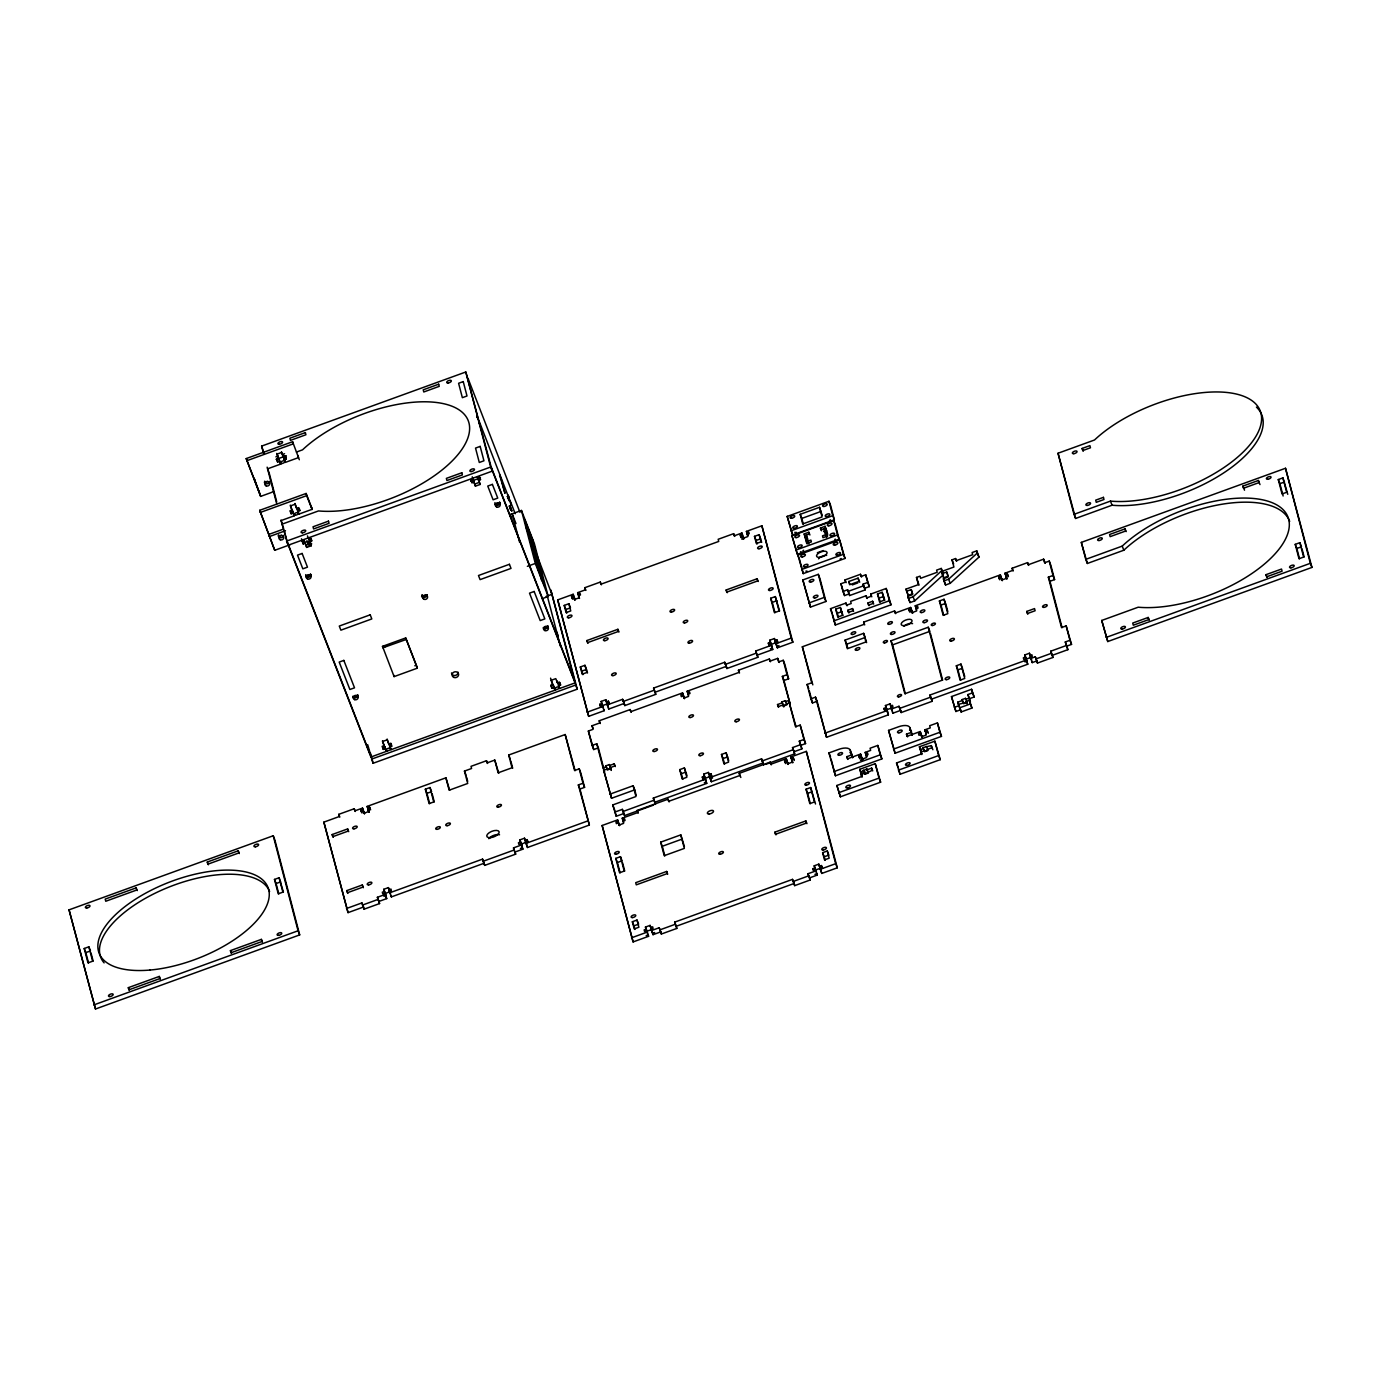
<?xml version="1.0" encoding="UTF-8"?>
<svg xmlns="http://www.w3.org/2000/svg" width="1381" height="1381" viewBox="0 0 1381 1381"><rect width="100%" height="100%" fill="white"/><g stroke="black" fill="none" stroke-linecap="round" stroke-linejoin="round"><path stroke-width="1.5" d="M941.807 570.595L943.413 574.72L914.688 600.908L910.062 602.582L908.456 598.474L913.1 596.799L941.807 570.595L941.255 568.437L936.611 570.129L937.164 572.286L920.626 578.294L920.057 576.136L916.501 577.431L918.382 584.629L906.005 589.117L908.18 595.384L912.806 593.709M976.764 550.846L978.939 557.13L950.214 583.317L945.571 584.992L943.965 580.883L948.609 579.209L977.334 553.004L976.764 550.846L972.12 552.538L972.69 554.696L956.135 560.703L955.583 558.545L952.027 559.84L953.908 567.039L941.531 571.527L943.689 577.793L948.333 576.119M263.598 453.641L261.63 446.098L465.811 371.99L492.257 471.145L288.077 545.253L280.964 520.102M273.196 491.498A10.703 9.546 -14.6 0 1 270.711 492.741L260.646 496.4L246.198 458.578L292.599 441.73L299.332 459.735M246.75 460.736L293.152 443.905L292.599 441.73M275.889 456.869L277.909 456.144L276.839 453.4M297.933 455.454L298.503 457.612L285.366 462.376L284.296 459.631L286.299 458.906L285.125 455.885L283.105 456.628L282.553 454.47L284.555 453.728M277.909 456.144L278.479 458.302L276.459 459.044L277.633 462.048L279.653 461.323L279.083 459.165L277.08 459.89L277.633 462.048M276.2 459.407L286.316 455.73M296.449 452.053L302.525 449.843A98.845 44.416 -21.3 0 1 433.789 402.199A98.845 44.416 -21.3 0 1 449.757 463.291A98.845 44.416 -21.3 0 1 318.493 510.935L282.035 524.176L283.64 528.284M284.296 459.631L283.726 457.474L285.729 456.748L286.299 458.906M279.083 459.165L280.723 464.068L267.569 468.832L269.174 472.958M289.975 544.753L274.733 550.294L259.714 510.314L306.116 493.466L312.296 509.313M260.284 512.472L306.686 495.641L306.116 493.466M290.355 505.135L291.995 510.038L289.975 510.78L291.167 513.784L293.169 513.059L292.599 510.901L290.597 511.626L291.167 513.784M291.995 510.038L290.39 505.929L295.033 504.238L296.639 508.363L298.641 507.621L299.815 510.642L297.813 511.367L298.883 514.112L312.02 509.347L311.467 507.19M297.813 511.367L297.243 509.209L299.263 508.484L299.815 510.642M292.599 510.901L294.239 515.803L281.085 520.568L282.156 523.313M282.915 529.303L268.829 534.412L269.399 536.57L285.487 530.736M286.471 541.145L490.652 467.037L465.811 371.99M304.044 540.23L302.042 540.955L303.216 543.976L305.063 543.303L304.493 541.145L302.646 541.818L303.216 543.976M477.291 477.343L479.293 476.618L480.484 479.621L478.465 480.364L477.895 478.206L479.915 477.463L480.484 479.621M309.707 541.611L309.137 539.453L311.157 538.728L311.726 540.886L309.707 541.611L311.312 545.737L306.668 547.411L304.493 541.145M473.269 479.88L471.404 480.553L471.974 482.711L473.821 482.038L473.269 479.88L475.427 486.164L480.07 484.472L479.5 482.314L474.857 483.989M470.8 481.348L480.467 477.826M306.893 541.283L307.583 543.061L310.69 541.939M309.137 539.453L310.742 543.579L306.099 545.253L306.668 547.411M308.636 545.012L311.726 543.89M309.551 575.29L306.461 576.412L305.753 574.634M511.522 514.06L521.466 510.452L534.343 543.51L548.205 596.506L542.232 598.663M541.697 580.641L531.167 540.351L532.565 539.85L524.728 519.774L536.846 566.106L544.666 586.183L532.565 539.85M421.602 596.851L427.23 594.814M527.369 566.331L535.31 563.448L521.466 510.452M382.502 646.36L405.703 637.936L416.941 666.73L417.304 668.18L394.103 676.604L382.502 646.36L382.882 647.793L406.29 639.438M546.134 596.437L551.934 594.331L533.446 546.185M579.519 598.422L577.655 592.656L585.389 589.842L584.836 587.685L600.303 582.074L601.374 584.819M734.709 536.415L733.639 533.67L718.172 539.28L718.724 541.438L600.856 584.232L600.303 582.074M787.205 516.425L828.98 501.268L830.585 505.377L834.348 519.774L792.573 534.948L787.205 516.425L792.573 534.948M603.756 709.282L604.136 710.714L588.669 716.342L557.7 599.889L573.167 594.279L575.152 599.837L574.772 598.405M741.908 539.298L743.91 538.573L741.925 533.014L734.191 535.828L733.639 533.67M747.863 535.569L746.413 531.392L761.88 525.781L792.849 642.217L777.382 647.827L775.397 642.269L777.417 641.544L777.002 639.955L774.983 640.698L777.382 647.827M574.876 600.114L573.805 597.369L571.958 598.042L571.544 596.454L573.547 595.729L573.167 594.279M578.035 594.089L580.055 593.364L580.469 594.952L578.449 595.677L579.019 597.835L574.375 599.527L573.805 597.369M743.634 538.849L742.564 536.104L740.717 536.777L740.302 535.189L742.305 534.464L741.925 533.014M746.793 532.842L748.813 532.099L749.227 533.687L747.207 534.412L747.777 536.57L743.133 538.262L742.564 536.104M819.537 507.293L822.058 516.943L802.724 523.951L800.203 514.319L819.537 507.293L822.161 515.268M803.328 524.21L801.809 518.427L821.143 511.402M568.868 603.721L570.75 610.937L566.106 612.612L564.225 605.413L568.868 603.721L570.474 607.847L565.83 609.522L566.78 613.129M759.136 534.671L761.017 541.87L756.374 543.544L754.492 536.346L759.136 534.671L761.673 542.37M757.03 544.062L756.098 540.454L760.724 538.78M414.801 665.78L416.337 665.228M790.968 530.822L832.743 515.665L828.98 501.268M791.986 535.759L833.744 520.585L835.35 524.711L839.113 539.108L797.355 554.264L791.986 535.759L797.355 554.264M548.119 626.128L543.475 627.803L543.855 629.253L546.945 628.131M808.869 543.941L807.816 541.197L810.906 540.075L811.372 541.887L806.728 543.562L804.208 533.912L808.852 532.237L809.922 534.982M826.667 536.846L824.008 528.699L820.918 529.821L820.452 528.025L825.096 526.334L827.702 534.309M807.816 541.197L806.228 535.155L809.318 534.033L808.852 532.237M823.594 531.564L826.701 530.442M824.008 528.699L825.596 534.74L822.506 535.863L822.972 537.675L827.616 535.983L825.096 526.334M1074.004 514.336L1058.036 453.244L1094.494 440.004A98.845 44.416 -21.3 0 1 1225.741 392.359A98.845 44.416 -21.3 0 1 1241.709 453.469A98.845 44.416 -21.3 0 1 1110.462 501.113L1074.004 514.336L1075.609 518.462L1112.068 505.222A98.845 44.416 -21.3 0 0 1225.896 471.422A98.845 44.416 -21.3 0 0 1256.434 407.119M795.749 550.156L837.507 534.999L833.744 520.585M1082.169 448.428L1089.902 445.614L1090.472 447.772L1082.739 450.586L1082.169 448.428L1083.239 451.173M797.873 555.093L839.648 539.936L845.017 558.442L803.241 573.616L797.873 555.093L798.943 557.838M817.379 552.711L823.352 550.553M617.894 629.287L618.446 631.445L587.512 642.683L586.96 640.525L617.894 629.287L618.964 632.032M757.099 578.76L757.668 580.918L726.734 592.138L726.164 589.98L757.099 578.76L758.169 581.505M801.636 569.49L843.411 554.333L839.648 539.936M802.844 579.951L818.312 574.341L819.917 578.449L825.942 601.495L810.457 607.105L802.844 579.951L810.457 607.105M584.957 665.297L586.839 672.495L582.195 674.17L580.313 666.971L584.957 665.297L586.027 668.024M775.311 596.592L779.074 610.989L774.43 612.663L770.667 598.266L775.311 596.592L779.609 610.989M582.868 674.688L581.919 671.08L586.562 669.405L587.495 672.996M774.965 612.663L772.272 602.375L776.916 600.7M382.502 740.734L384.125 745.636L382.123 746.361L383.297 749.382L385.299 748.657L384.747 746.482L382.727 747.225L383.297 749.382M384.125 745.636L382.52 741.528L387.163 739.836L388.769 743.945L390.788 743.22L391.962 746.241L389.943 746.966L391.013 749.71L554.972 690.189L553.349 685.287L551.33 686.012L551.899 688.17L553.902 687.445L553.349 685.287M550.57 678.157L552.728 684.424L550.726 685.166L551.899 688.17M552.728 684.424L551.123 680.315L555.766 678.641L557.372 682.749L559.391 682.024L560.565 685.028L558.545 685.77L559.616 688.498L575.083 682.887L491.688 468.988M389.943 746.966L389.373 744.808L391.393 744.083M842.962 591.465L847.606 589.773L849.211 593.882L844.568 595.574L842.962 591.465L840.943 583.749L845.586 582.074L845.017 579.916L860.484 574.289L861.554 577.034M847.606 589.773L849.643 595.539L865.11 589.929L864.679 588.271L869.305 586.597L865.697 574.772L861.054 576.464L860.484 574.289M858.102 578.121L858.947 581.366L849.66 584.733L848.814 581.487L858.102 578.121L859.707 582.23M384.747 746.482L386.369 751.385L370.902 757.012L287.507 543.096M371.472 759.17L575.653 685.045L550.812 590.015L577.258 689.171L373.077 763.279L367.691 744.704M852.284 584.923L857.843 582.903M808.869 602.996L824.336 597.369L818.312 574.341M865.11 589.929L863.073 584.163L867.717 582.471L865.697 574.772M848.038 591.431L863.505 585.82M845.983 603.048L846.553 605.206L851.197 603.532L850.627 601.374L866.094 595.746L866.664 597.921L871.307 596.229L870.738 594.072L886.205 588.461L891.004 604.809L835.315 625.023L830.516 608.676L845.983 603.048L847.054 605.793M840.373 607.467L842.445 615.374L837.801 617.065L835.729 609.142L840.373 607.467L842.997 615.529M882.131 592.294L884.203 600.217L879.559 601.909L877.487 593.985L882.131 592.294L883.201 595.038M942.084 573.685L946.727 572.01L947.798 574.738M838.371 617.221L837.335 613.25L841.978 611.576M880.129 602.064L879.093 598.094L883.736 596.419L884.772 600.372M852.509 608.572L853.078 610.73L848.435 612.422L847.865 610.247L852.509 608.572L853.579 611.317M872.619 601.27L873.189 603.428L868.545 605.12L867.976 602.962L872.619 601.27L873.69 604.015M601.167 701.427L603.342 707.693L601.167 701.427L605.81 699.735L606.88 702.48M602.772 705.536L607.416 703.844L607.985 706.002L606.38 701.893L608.382 701.168L608.797 702.756L606.794 703.481L607.174 704.914L622.641 699.304L624.799 705.587L655.751 694.35L653.576 688.083L724.732 662.241L726.889 668.525L757.841 657.287L757.271 655.129L772.739 649.519L769.787 640.214L774.413 638.54L776.588 644.806M906.575 591.275L911.218 589.583L912.289 592.328M943.965 580.883L943.413 578.725L948.057 577.034L946.727 572.01M604.136 710.714L602.151 705.173L600.148 705.898L599.734 704.31L601.736 703.585M772.739 649.519L770.753 643.96L768.751 644.685L768.337 643.114L770.339 642.372M833.727 620.915L889.399 600.7L886.205 588.461M771.944 646.498L771.375 644.323L776.018 642.648M587.063 712.216L602.53 706.606L602.151 705.173M757.841 657.287L755.666 651.021L771.133 645.393M775.777 643.719L791.244 638.108L761.88 525.781M908.456 598.474L907.887 596.316L912.53 594.624L911.218 589.583M623.211 701.462L654.145 690.241M725.301 664.399L756.236 653.178M770.356 648.811L772.359 648.069M777.002 646.394L779.005 645.652M606.794 703.481L608.779 709.04L624.247 703.412L622.641 699.304M655.751 694.35L655.181 692.192L726.337 666.367L724.732 662.241M69.05 909.855L273.231 835.747L274.836 839.855L299.677 934.902L95.496 1009.01L69.05 909.855L95.496 1009.01M1085.759 559.357L1081.323 542.388L1285.504 468.263L1311.95 567.418L1107.769 641.544L1101.727 620.449L1138.186 607.208A98.845 44.416 -21.3 0 0 1269.45 559.564A98.845 44.416 -21.3 0 0 1253.482 498.472A98.845 44.416 -21.3 0 0 1122.218 546.116L1085.759 559.357L1087.365 563.465L1123.823 550.225A98.845 44.416 -21.3 0 1 1220.562 504.479A98.845 44.416 -21.3 0 1 1289.664 521.431M810.871 698.855L815.515 697.163L817.12 701.289L812.477 702.964L810.871 698.855L807.108 684.458L811.752 682.766L802.344 646.774L864.213 624.298L863.643 622.14L894.577 610.92L895.648 613.665M1008.423 576.654L1007.353 573.926L1005.351 574.651L1004.971 573.201L1012.705 570.405L1012.135 568.247L1027.602 562.619L1028.672 565.364M1125.049 528.871L1109.582 534.482L1110.134 536.657L1125.619 531.029L1125.049 528.871L1126.119 531.616M1258.384 480.467L1258.954 482.625L1243.487 488.253L1242.917 486.095L1258.384 480.467L1259.99 484.593M136.132 887.879L105.198 899.1L105.75 901.258L136.684 890.037L136.132 887.879L137.202 890.607M238.222 850.817L238.775 852.975L207.841 864.195L207.288 862.037L238.222 850.817L239.293 853.562M346.441 908.525L361.908 902.915L363.514 907.024L348.047 912.634L323.862 822.127L339.329 816.516L338.759 814.341L354.244 808.731L355.297 811.476M487.562 763.469L486.492 760.724L471.025 766.334L471.577 768.492L464.465 771.081L467.71 783.459L449.153 790.208L445.908 777.814L367.173 806.4L369.159 811.959L367.173 806.4M910.614 607.467L912.599 613.009L910.614 607.467L895.147 613.078L894.577 610.92M916.708 609.953L915.258 605.776L1000.327 574.893L1002.313 580.452L1001.933 579.002M1045.244 563.293L1043.639 559.167L1028.172 564.794L1027.602 562.619M592.121 745.429L596.765 743.755L598.353 747.863L593.726 749.555L592.121 745.429L588.358 731.032L593.001 729.358L592.052 725.75L599.786 722.936L599.216 720.778L630.15 709.558L631.221 712.303M630.15 709.558L630.72 711.716L682.542 692.899L682.922 694.35L680.902 695.075L681.316 696.663L683.336 695.92L683.888 698.096L688.532 696.404L687.98 694.246L689.982 693.521L689.568 691.933L687.565 692.658L687.186 691.225L739.008 672.409L738.438 670.251L769.372 659.013L770.443 661.758M364.135 812.201L364.515 813.633L362.53 808.092L354.796 810.889L354.244 808.731M498.765 773.291L494.795 760.085L487.061 762.882L486.492 760.724M494.795 760.085L498.127 772.825L512.04 767.767L508.709 755.027L565.174 734.537L575.135 770.65M912.478 613.233L911.408 610.488L909.388 611.213L908.974 609.625L910.994 608.9M915.638 607.208L917.64 606.483L918.054 608.072L916.052 608.797L916.604 610.954L911.978 612.646L911.408 610.488M1002.192 580.659L1001.121 577.914L999.119 578.656L998.705 577.068L1000.707 576.326L1000.327 574.893M779.281 662.483L777.676 658.374L769.942 661.171L769.372 659.013M364.394 813.858L363.324 811.113L361.321 811.838L360.907 810.25L362.91 809.525L362.53 808.092M367.553 807.833L369.556 807.108L370.626 809.853M1001.121 577.914L1001.691 580.072L1006.335 578.397L1005.765 576.24L1007.767 575.497L1007.353 573.926M944.034 599.268L947.798 613.665L943.171 615.356L939.408 600.959L944.034 599.268L945.105 602.012M1062.075 627.647L1049.957 581.28L1054.583 579.606L1050.82 565.209L1049.232 561.083L1044.588 562.775L1043.639 559.167M363.324 811.113L363.894 813.271L368.537 811.579L367.967 809.421L369.97 808.696L369.556 807.108M429.992 787.533L433.755 801.947L429.111 803.621L425.348 789.224L429.992 787.533L431.597 791.658L426.953 793.333L429.646 803.621M1282.932 477.861L1286.695 492.275L1282.051 493.949L1278.288 479.552L1282.932 477.861L1287.765 494.329M783.251 660.291L787.015 674.688L782.371 676.379L790.277 704.603L783.976 680.488L788.62 678.796L784.857 664.399L783.251 660.291L778.608 661.965L777.676 658.374M943.689 615.356L940.996 605.068L945.64 603.376L947.798 611.61M863.643 633.344L865.904 641.975L847.347 648.725L845.086 640.076L863.643 633.344L865.248 637.452L846.691 644.202L847.589 647.654M1283.122 496.003L1279.894 483.661L1284.537 481.986M347.649 828.911L348.219 831.069L332.752 836.696L332.182 834.538L347.649 828.911L348.72 831.655M1031.624 659.514L1030.019 655.405L1031.866 654.732L1032.28 656.32L1030.278 657.045L1030.64 658.495L1035.284 656.804L1037.459 663.07L1052.926 657.46L1052.357 655.302L1067.824 649.691L1066.892 646.084L1071.535 644.409L1066.167 625.886L1061.523 627.578L1048.352 577.172L1052.995 575.48L1049.232 561.083M928.256 627.233L942.118 680.229L904.831 693.745L890.987 640.767L928.256 627.233L929.862 631.341L892.592 644.875L905.366 693.797M88.867 946.814L92.631 961.211L87.987 962.885L84.224 948.488L88.867 946.814L90.473 950.922L85.829 952.614L88.522 962.885M279.135 877.746L282.898 892.143L278.254 893.835L274.491 879.421L279.135 877.746L283.416 892.143M519.877 839.89L522.053 846.156L519.877 839.89L524.521 838.198L526.696 844.481L525.091 840.373L527.093 839.631L527.507 841.219L525.505 841.944L527.473 847.502L589.359 825.044L579.951 789.034L584.577 787.36L580.814 772.963L579.226 768.837L574.582 770.529L565.174 734.537M278.772 893.835L276.096 883.547L280.74 881.855M1026.808 611.403L1034.542 608.589L1035.111 610.747L1027.378 613.561L1026.808 611.403L1027.878 614.148M605.914 765.816L609.314 764.573L611.162 769.631L610.92 768.699L607.519 769.925L605.914 765.816L607.226 769.493M783.787 706.968L781.939 701.911L785.34 700.685L786.652 704.362M604.671 771.979L603.065 767.871L606.155 766.748M615.27 766.576L614.2 763.831L609.556 765.523L609.314 764.573M796.095 726.872L789.241 702.653L782.992 705.95L782.751 705.018L778.107 706.692L777.538 704.534L782.181 702.843M788.672 700.495L785.582 701.617L785.34 700.685M609.936 794.161L633.137 785.737L634.742 789.846L611.541 798.27L603.618 770.028L610.367 768.613L610.126 767.681L614.769 765.989L614.2 763.831M786.946 704.793L783.545 706.036L781.939 701.911M589.359 825.044L578.346 784.926L582.989 783.251L579.226 768.837M960.969 664.071L964.732 678.468L960.106 680.16L956.343 665.763L960.969 664.071L964.732 676.414M1299.866 542.664L1303.629 557.061L1299.003 558.753L1295.24 544.356L1299.866 542.664L1301.472 546.79L1296.828 548.464L1299.521 558.753M765.678 764.384L794.679 753.853L794.127 751.696L801.86 748.882L800.911 745.291L805.555 743.599L800.186 725.094L795.542 726.769L789.241 702.653M362.305 884.979L362.875 887.137L347.408 892.747L346.838 890.59L362.305 884.979L363.376 887.707M684.372 767.922L686.806 777.279L682.179 778.97L679.728 769.614L684.372 767.922L685.442 770.667M726.13 752.766L728.581 762.122L723.937 763.814L721.486 754.44L726.13 752.766L728.719 760.62M960.624 680.16L957.948 669.871L962.574 668.18M682.801 779.333L681.334 773.723L685.977 772.031L686.944 775.777M724.559 764.176L723.092 758.566L727.735 756.874M815.515 697.163L826.529 737.281L888.397 714.823L885.445 705.518L890.072 703.844L891.677 707.952L887.034 709.644L887.603 711.802M892.247 710.11L890.641 706.002L892.506 705.328L892.92 706.917L890.9 707.642L891.28 709.074L899.014 706.278L901.189 712.544L932.123 701.324L931.554 699.149L1027.757 664.226L1024.806 654.939L1029.449 653.248L1031.055 657.356L1026.411 659.048L1026.981 661.206L1024.961 661.931M614.631 812.149L622.365 809.352L623.97 813.461L616.237 816.275L612.75 804.95L635.951 796.526L633.137 785.737M385.938 895.578L383.763 889.295L388.406 887.62L390.012 891.729L385.368 893.421L385.938 895.578L383.918 896.304M1067.824 649.691L1065.286 641.975L1069.93 640.283L1066.167 625.886M888.397 714.823L886.412 709.264L884.41 709.989L883.995 708.418L885.998 707.676M1025.375 657.097L1023.356 657.822L1023.77 659.41L1025.79 658.685L1027.757 664.226M704.327 776.277L702.325 777.02L702.739 778.591L704.742 777.866L705.121 779.298L653.299 798.114L655.474 804.398L654.905 802.223L706.727 783.424L703.775 774.12L708.401 772.445L710.576 778.711L712.596 777.986M384.332 891.47L382.313 892.195L382.727 893.783L384.747 893.041L386.715 898.599L378.981 901.413L379.551 903.571L364.083 909.181L361.908 902.915M390.564 893.887L388.959 889.778L390.978 889.053L391.393 890.624L389.373 891.366L389.753 892.799L482.573 859.12L484.731 865.386L515.665 854.149L513.508 847.882L521.241 845.068L520.861 843.636L518.842 844.361L518.427 842.773L520.447 842.047M801.86 748.882L799.306 741.165L803.949 739.491L800.186 725.094M712.061 776.605L710.991 773.861L708.971 774.603L708.401 772.445M824.923 733.173L886.792 710.714M932.123 701.324L929.948 695.04L1026.169 660.118M1052.926 657.46L1050.751 651.193L1066.218 645.566M521.483 843.998L526.126 842.324M709.765 777.624L761.587 758.808L763.192 762.916L711.37 781.732L709.385 776.174L711.405 775.449L710.991 773.861M159.281 976.436L159.833 978.594L128.899 989.832L128.329 987.657L159.281 976.436L160.351 979.181M261.372 939.373L261.924 941.531L230.99 952.769L230.437 950.611L261.372 939.373L262.442 942.118M379.551 903.571L377.376 897.287L385.109 894.491L384.747 893.041M587.754 820.935L525.885 843.394L525.505 841.944M705.933 780.403L705.38 778.228L710.007 776.554L710.576 778.711M1148.198 617.445L1132.731 623.055L1133.283 625.213L1148.75 619.603L1148.198 617.445L1149.268 620.173M1266.066 574.651L1281.533 569.041L1282.086 571.199L1266.619 576.809L1266.066 574.651L1267.137 577.396M899.583 708.436L930.518 697.198M1035.854 658.961L1051.321 653.351M794.679 753.853L792.521 747.587L800.255 744.773M362.478 905.073L377.945 899.463M484.731 865.386L483.126 861.278L514.06 850.04L513.508 847.882M890.9 707.642L892.886 713.2L900.619 710.386L899.014 706.278M1030.278 657.045L1032.246 662.604L1036.889 660.912L1035.284 656.804M520.447 848.486L522.467 847.744L522.847 849.194L515.113 851.991M653.541 805.088L624.54 815.619L622.935 811.51L653.869 800.272M763.192 762.916L763.745 765.091L762.139 760.966L793.091 749.745M704.345 782.716L706.347 781.974M93.891 1004.902L298.072 930.777L273.231 835.747M389.373 891.366L391.358 896.908L484.179 863.229M1106.164 637.418L1310.345 563.31L1285.504 468.263M623.694 822.368L622.244 818.191L637.711 812.58L637.142 810.423L668.076 799.185L669.146 801.929M668.076 799.185L668.646 801.343L739.802 775.518L739.232 773.36L770.166 762.122L771.237 764.867M954.306 707.383L958.949 705.691L960.555 709.799L955.911 711.491L951.474 696.576L971.585 689.274L974.14 696.991L969.497 698.682L970.429 702.273L967.891 694.557L972.535 692.882L971.585 689.274M646.17 935.61L648.19 934.868L648.569 936.318L633.102 941.928L602.133 825.493L617.6 819.882L619.586 825.424L619.206 823.991M786.203 758.67L788.188 764.228L786.203 758.67L770.736 764.297L770.166 762.122M792.711 762.761L790.847 756.995L806.314 751.368L837.283 867.803L821.799 873.431L819.831 867.872L821.833 867.147L821.419 865.559L819.416 866.284L821.799 873.431M622.624 819.641L624.626 818.898L625.041 820.487L623.038 821.212L623.591 823.369L618.964 825.061L618.395 822.903L616.375 823.628L615.961 822.04L617.98 821.315L617.6 819.882M788.068 764.435L786.997 761.691L784.978 762.433L784.563 760.845L786.583 760.12M791.227 758.428L793.229 757.703L794.299 760.448M962.091 699.58L965.492 698.354L967.339 703.395L967.097 702.463L963.696 703.706L962.091 699.58L963.403 703.257M958.949 705.691L961.107 711.975L971.948 708.039L969.393 700.322L966.303 701.444L966.545 702.377L958.259 704.362L957.689 702.204L962.333 700.53M968.823 698.165L965.733 699.287L965.492 698.354M926.288 734.036L924.838 729.841L930.259 727.891L929.689 725.716L937.423 722.919L941.479 736.384L895.078 753.232L888.57 730.394L898.634 726.751A10.703 4.816 -21.3 0 1 909.906 727.787L912.323 735.02M866.664 756.546L865.214 752.369L870.634 750.401L870.065 748.243L877.798 745.429L881.855 758.911L835.453 775.759L828.945 752.921L839.009 749.279A10.703 4.816 -21.3 0 1 850.282 750.297L852.698 757.53M959.502 707.849L970.342 703.93L969.393 700.322M922.18 737.091L920.195 731.533L907.058 736.315L906.488 734.14L911.132 732.465L909.906 727.787M860.553 760.344L862.555 759.602L860.57 754.061L847.433 758.825L846.864 756.667L851.507 754.975L850.282 750.297M920.195 731.533L920.575 732.966L918.572 733.708L918.986 735.296L920.989 734.554L921.559 736.712L926.202 735.037L925.633 732.879L927.635 732.137L927.238 730.566L925.218 731.291M862.435 759.826L861.364 757.081L859.362 757.806L858.947 756.218L860.95 755.493L860.57 754.061M865.594 753.802L867.613 753.077L868.01 754.665L866.008 755.39L866.577 757.548L861.934 759.239L861.364 757.081M893.472 749.123L939.874 732.275L937.423 722.919M833.848 771.634L880.249 754.803L877.798 745.429M919.401 746.776L921.748 753.767L919.401 746.776L934.868 741.165L940.237 759.671L900.015 774.275L896.528 762.968L921.282 753.974L920.713 751.816L927.462 750.401L927.203 749.469L931.847 747.777L931.295 745.619L922.991 747.604L924.321 751.281M859.776 769.303L862.124 776.295L859.776 769.303L875.243 763.676L880.612 782.198L840.39 796.802L836.903 785.478L861.658 776.502L861.088 774.344L864.178 773.222L864.42 774.154L872.222 770.287L871.67 768.129L867.026 769.821L868.097 772.566M620.449 856.686L624.212 871.083L619.568 872.775L615.805 858.361L620.449 856.686L622.054 860.795L617.411 862.486L620.104 872.775M680.798 834.866L684.337 848.4L664.226 855.685L660.688 842.151L680.798 834.866L684.424 846.708M810.682 787.55L814.445 801.947L809.818 803.638L806.055 789.224L810.682 787.55L815.515 804.001M860.518 772.186L866.785 768.889L867.855 771.634M920.143 749.659L923.25 748.537M861.381 773.412L865.248 772.014M810.336 803.638L807.643 793.35L812.287 791.658M664.813 855.944L662.293 846.277L682.404 838.975M868.373 772.997L864.972 774.24L863.367 770.115M898.41 770.166L938.631 755.562L934.868 741.165M838.785 792.677L879.006 778.09L875.243 763.676M666.643 871.446L635.709 882.683L636.278 884.841L667.213 873.603L666.643 871.446L667.714 874.19M805.865 820.918L806.418 823.076L775.483 834.297L774.931 832.139L805.865 820.918L806.936 823.663M637.004 920.039L638.885 927.238L634.242 928.93L632.36 921.731L637.004 920.039L638.609 924.165L633.965 925.84L634.915 929.448M827.271 850.972L829.152 858.188L824.509 859.862L822.627 852.664L827.271 850.972L828.876 855.098L824.233 856.772L825.165 860.38M648.569 936.318L645.445 927.065L650.088 925.391L652.264 931.657L651.694 929.499L647.05 931.191L647.62 933.349M659.186 927.756L660.774 931.882L653.04 934.678L651.452 930.57L659.186 927.756L661.344 934.039L676.811 928.429L674.653 922.145L792.521 879.369L794.679 885.635L810.146 880.025L809.594 877.867L817.328 875.053L814.203 865.818L818.847 864.126L821.022 870.393M646.015 929.24L644.15 929.914L644.564 931.485L646.584 930.759L646.964 932.192L631.497 937.82M810.146 880.025L807.989 873.741L815.722 870.945L815.342 869.495L813.323 870.237L812.908 868.649L814.773 867.976M651.452 930.57L651.072 929.137L653.075 928.395L652.661 926.824L650.658 927.549L650.088 925.391M816.378 872.084L815.808 869.926L820.452 868.235M820.21 869.305L835.678 863.695L806.314 751.368M659.738 929.931L675.205 924.303M793.074 881.527L808.541 875.899M653.04 934.678L652.678 933.245L654.68 932.52M814.928 874.346L816.948 873.621L817.328 875.053M676.811 928.429L676.258 926.254L794.127 883.477L792.521 879.369M1278.288 479.552L1279.894 483.661M1310.345 563.31L1311.95 567.418M1295.24 544.356L1296.828 548.464M1242.917 486.095L1244.523 490.203M1110.462 501.113L1112.068 505.222M1122.218 546.116L1123.823 550.225M1058.036 453.244L1075.609 518.462M1081.323 542.388L1087.365 563.465M1101.727 620.449L1107.769 641.544M1052.995 575.48L1054.583 579.606M1048.352 577.172L1049.957 581.28M1069.93 640.283L1071.535 644.409M1065.286 641.975L1066.892 646.084M1050.751 651.193L1052.357 655.302M1012.135 568.247L1013.205 570.992M1004.971 573.201L1006.956 578.76L1006.576 577.327M1005.765 576.24L1006.835 578.984M998.705 577.068L999.758 579.813M1024.806 654.939L1026.411 659.048M977.334 553.004L978.939 557.13M955.583 558.545L956.653 561.29M952.027 559.84L953.615 563.949M948.609 579.209L950.214 583.317M941.255 568.437L942.843 572.545M941.531 571.527L943.689 577.793M943.413 578.725L945.571 584.992M939.408 600.959L940.996 605.068M972.535 692.882L974.14 696.991M967.891 694.557L969.497 698.682M956.343 665.763L957.948 669.871M970.342 703.93L971.948 708.039M966.303 701.444L967.373 704.189M916.501 577.431L919.038 585.13M957.689 702.204L958.759 704.949M913.1 596.799L914.688 600.908M951.474 696.576L955.911 711.491M915.258 605.776L916.328 608.52M906.005 589.117L908.18 595.384M907.887 596.316L910.062 602.582M908.974 609.625L910.044 612.37M929.948 695.04L931.554 699.149M889.399 600.7L891.004 604.809M939.874 732.275L941.479 736.384M877.487 593.985L879.093 598.094M938.631 755.562L940.237 759.671M927.238 730.566L928.291 733.294M890.987 640.767L892.592 644.875M867.717 582.471L869.305 586.597M931.295 745.619L932.883 749.728M924.838 729.841L925.909 732.586M870.738 594.072L871.808 596.816M863.073 584.163L864.679 588.271M926.409 746.361L927.997 750.47L924.597 751.713L922.991 747.604M920.575 732.966L922.059 737.299M866.094 595.746L867.164 598.491M867.976 602.962L869.046 605.689M832.743 515.665L834.348 519.774M837.507 534.999L839.113 539.108M920.713 751.816L921.783 754.561M843.411 554.333L845.017 558.442M911.132 732.465L912.202 735.21M848.814 581.487L849.885 584.232M863.643 622.14L864.713 624.885M906.488 734.14L907.559 736.884M845.017 579.916L846.087 582.661M825.596 534.74L826.667 537.485M820.452 528.025L821.522 530.77M840.943 583.749L844.568 595.574M885.445 705.518L887.034 709.644M847.865 610.247L848.935 612.991M883.995 708.418L885.066 711.163M888.57 730.394L895.078 753.232M800.203 514.319L801.809 518.427M896.528 762.968L898.133 767.076M835.729 609.142L837.335 613.25M806.228 535.155L807.833 539.263M804.208 533.912L807.333 543.821M845.086 640.076L846.691 644.202M830.516 608.676L832.122 612.784M824.336 597.369L825.942 601.495M880.249 754.803L881.855 758.911M879.006 778.09L880.612 782.198M871.67 768.129L872.723 770.874M865.214 752.369L866.819 756.477M858.947 756.218L860.018 758.963M861.088 774.344L862.158 777.089M851.507 754.975L852.578 757.72M846.864 756.667L847.934 759.412M802.344 646.774L812.822 684.872M754.492 536.346L756.098 540.454M791.244 638.108L792.849 642.217M807.108 684.458L808.714 688.567M746.413 531.392L748.019 535.5M770.667 598.266L772.272 602.375M828.945 752.921L830.551 757.03M740.302 535.189L741.373 537.934M836.903 785.478L840.39 796.802M777.002 639.955L778.073 642.7M787.015 674.688L788.62 678.796M769.787 640.214L771.375 644.323M782.371 676.379L783.976 680.488M768.337 643.114L769.407 645.842M803.949 739.491L805.555 743.599M799.306 741.165L800.911 745.291M777.538 704.534L778.608 707.279M755.666 651.021L757.271 655.129M792.521 747.587L794.127 751.696M835.678 863.695L837.283 867.803M806.055 789.224L807.643 793.35M726.164 589.98L727.235 592.725M790.847 756.995L792.832 762.536M822.627 852.664L824.233 856.772M784.563 760.845L785.634 763.589M821.419 865.559L822.489 868.304M738.438 670.251L739.508 672.996M814.203 865.818L815.808 869.926M812.908 868.649L813.979 871.394M807.989 873.741L809.594 877.867M774.931 832.139L775.984 834.884M739.232 773.36L740.837 777.468M721.486 754.44L723.092 758.566M687.186 691.225L688.636 695.403M682.542 692.899L684.527 698.458M682.922 694.35L684.406 698.665M709.385 776.174L711.37 781.732M703.775 774.12L705.38 778.228M705.121 779.298L706.727 783.424M702.325 777.02L703.395 779.747M653.576 688.083L655.181 692.192M679.728 769.614L681.334 773.723M584.836 587.685L585.907 590.429M577.655 592.656L579.26 596.765M653.299 798.114L654.905 802.223M571.544 596.454L572.614 599.199M586.96 640.525L588.03 643.27M608.382 701.168L609.453 703.913M660.688 842.151L662.293 846.277M564.225 605.413L565.83 609.522M599.734 704.31L600.804 707.055M557.7 599.889L588.669 716.342M637.142 810.423L638.212 813.167M467.969 378.256L519.981 512.368M525.695 526.299L531.167 540.351M580.313 666.971L581.919 671.08M599.216 720.778L600.286 723.523M535.31 563.448L548.205 596.506M674.653 922.145L676.258 926.254M477.636 417.822L476.946 416.044L478.05 419.41M478.879 420.497L508.657 497.35L508.277 495.917M515.217 513.749L509.882 500.026L510.262 501.476M479.656 423.518L480.364 425.313M478.62 421.568L480.225 425.676M515.976 523.554L512.178 513.836L519.636 542.37M610.126 767.681L611.196 770.425M556.716 632.015L558.321 636.123M491.118 466.83L574.531 680.729M592.052 725.75L593.122 728.495M490.652 467.037L492.257 471.145M575.653 685.045L577.258 689.171M588.358 731.032L593.726 749.555M603.618 770.028L611.541 798.27M622.244 818.191L623.314 820.935M494.899 502.684L495.589 504.462M612.75 804.95L613.82 807.695M618.395 822.903L619.465 825.648M477.895 478.206L480.07 484.472M651.072 929.137L652.678 933.245M473.821 482.038L475.427 486.164M553.902 687.445L554.972 690.189M471.974 482.711L470.8 479.69L472.803 478.965L472.233 476.808M645.445 927.065L647.05 931.191M615.805 858.361L617.411 862.486M602.133 825.493L633.102 941.928M582.989 783.251L584.577 787.36M632.36 921.731L633.965 925.84M578.346 784.926L579.951 789.034M508.709 755.027L510.314 759.136M527.093 839.631L528.163 842.375M520.861 843.636L522.847 849.194M421.999 595.228L423.069 597.973L422.69 596.523M514.06 850.04L515.665 854.149M464.465 771.081L466.07 775.19M417.304 668.18L405.703 637.936M445.908 777.814L449.671 790.191M384.056 645.807L384.643 647.309M425.348 789.224L426.953 793.333M306.686 495.641L312.089 509.503M281.482 451.725L282.553 454.47M283.726 457.474L285.366 462.376M283.105 456.628L281.517 452.502L276.873 454.194L278.479 458.302M311.726 540.886L310.535 537.865L308.533 538.607L307.462 535.863M279.653 461.323L280.723 464.068M387.129 739.042L388.769 743.945M389.373 744.808L391.013 749.71M294.999 503.461L296.639 508.363M297.243 509.209L298.883 514.112M308.826 541.404L310.38 545.391M385.299 748.657L386.369 751.385M293.169 513.059L294.239 515.803M301.472 538.797L302.646 541.818M261.63 446.098L264.22 453.986M286.937 540.938L370.35 754.855M246.198 458.578L260.094 494.225M259.714 510.314L274.733 550.294M367.967 809.421L369.038 812.166M360.907 810.25L361.977 812.995M383.763 889.295L385.368 893.421M385.109 894.491L386.715 898.599M377.376 897.287L378.981 901.413M338.759 814.341L339.83 817.086M332.182 834.538L333.253 837.266M323.862 822.127L348.047 912.634M346.838 890.59L347.908 893.334M298.072 930.777L299.677 934.902M274.491 879.421L276.096 883.547M207.288 862.037L208.358 864.782M230.437 950.611L231.49 953.339M128.329 987.657L129.4 990.401M84.224 948.488L85.829 952.614M1302.007 548.844L1304.165 557.061M1036.889 660.912L1037.459 663.07M1031.883 661.154L1032.246 662.604M1029.449 653.248L1030.019 655.405M960.555 709.799L961.107 711.975M930.397 633.378L942.653 680.263M900.619 710.386L901.189 712.544M892.506 711.75L892.886 713.2M890.072 703.844L890.641 706.002M865.697 639.179L866.595 642.631M898.599 768.872L900.015 774.275M849.211 593.882L849.643 595.539M832.657 614.821L835.315 625.023M866.785 768.889L867.026 769.821M862.176 758.169L862.555 759.602M799.478 559.219L803.241 573.616M817.12 701.289L826.529 737.281M831.103 759.118L835.453 775.759M809.249 690.621L812.477 702.964M774.413 638.54L774.983 640.698M743.53 537.14L743.91 538.573M793.229 757.703L793.643 759.291L791.641 760.016L792.193 762.174L787.567 763.866L786.997 761.691M818.847 864.126L819.416 866.284M761.587 758.808L762.139 760.966M794.127 883.477L794.679 885.635M726.337 666.367L726.889 668.525M624.247 703.412L624.799 705.587M634.742 789.846L636.14 795.249M608.4 707.59L608.779 709.04M605.81 699.735L606.38 701.893M660.774 931.882L661.344 934.039M623.97 813.461L624.54 815.619M622.365 809.352L622.935 811.51M598.353 747.863L604.136 769.977M614.355 809.059L616.237 816.275M596.765 743.755L603.065 767.871M622.589 862.849L624.747 871.083M547.308 596.005L560.479 646.412M560.565 685.028L559.995 682.87L557.993 683.595L558.545 685.77M510.953 503.254L511.229 505.222L507.949 495.572M559.046 686.34L559.616 688.498M556.802 680.591L557.372 682.749M510.797 760.966L512.696 768.233M527.11 846.07L527.473 847.502M524.521 838.198L525.091 840.373M466.605 777.261L467.693 781.387M482.573 859.12L483.126 861.278M432.132 793.712L434.273 801.947M393.723 675.154L394.103 676.604M370.367 752.956L373.077 763.279M310.742 543.579L311.312 545.737M307.031 540.903L307.583 543.061M390.978 895.475L391.358 896.908M388.406 887.62L388.959 889.778M269.26 473.303L276.718 501.821M284.123 530.166L288.077 545.253M267.137 467.158L276.718 503.806M260.646 496.4L254.173 478.361L254.743 480.519M363.514 907.024L364.083 909.181M91.008 952.976L93.166 961.211M909.544 730.048A10.703 4.816 -21.3 0 1 911.512 731.895M796.319 532.358A2.469 1.105 -21.3 0 1 794.783 532.358M830.551 519.826A2.469 1.105 -21.3 0 1 829.411 520.378M835.315 539.142A2.469 1.105 -21.3 0 1 834.78 539.453M803.587 550.225A2.469 1.105 -21.3 0 1 802.844 550.933M801.101 551.675A2.469 1.105 -21.3 0 1 800.514 551.779M841.202 558.494A2.469 1.105 -21.3 0 1 840.08 559.046M818.536 558.839A5.593 2.52 -21.3 0 1 826.667 555.335M806.987 571.026A2.469 1.105 -21.3 0 1 805.883 571.13M104.11 962.885A90.611 40.705 -21.3 0 1 163.804 889.209A90.611 40.705 -21.3 0 1 269.588 891.522M849.919 752.559A10.703 4.816 -21.3 0 1 851.887 754.423M488.822 838.681A6.594 2.969 -21.3 0 1 499.542 834.78M903.916 626.197A5.766 2.589 -21.3 0 1 912.582 623.625M283.209 535.293A2.469 2.21 -14.6 0 1 280.602 537.796A2.469 2.21 -14.6 0 1 278.341 535.276M281.569 535.172A2.469 2.21 -14.6 0 1 278.582 535.172M269.122 481.382A2.469 2.21 -14.6 0 1 264.358 482.521M267.482 481.279A2.469 2.21 -14.6 0 1 264.496 481.261M507.224 496.608A2.469 2.21 -14.6 0 1 508.968 499.68M477.36 417.528A2.469 2.21 -14.6 0 1 478.189 418.995M507.794 494.899A2.469 2.21 -14.6 0 1 507.569 498.42M499.525 501.959A2.469 2.21 -14.6 0 1 495.175 504.151M547.825 626.076A2.469 2.21 -14.6 0 1 543.337 627.699M310.397 573.909A2.469 2.21 -14.6 0 1 308.878 576.809A2.469 2.21 -14.6 0 1 305.753 575.601M357.558 695.144A2.469 2.21 -14.6 0 1 352.794 696.266M427.04 594.779A2.469 2.21 -14.6 0 1 424.433 597.283A2.469 2.21 -14.6 0 1 422.172 594.762M458.06 672.167A3.297 2.935 -14.6 0 1 455.022 675.482A3.297 2.935 -14.6 0 1 451.518 672.91M507.518 496.211L509.175 500.854L507.587 496.314M509.33 505.998L510.832 510.176L509.33 505.998M510.141 506.292L511.816 510.935L510.141 506.292M509.9 514.164L511.574 518.807L509.969 514.267M305.356 432.598L289.889 438.209L290.442 440.384L305.909 434.756L305.356 432.598M438.692 384.194L423.225 389.822L423.777 391.98L439.244 386.352L438.692 384.194M463.239 381.588L458.596 383.279L462.359 397.676L467.002 395.984L463.239 381.588M480.174 446.391L475.53 448.083L479.293 462.48L483.937 460.788L480.174 446.391M328.488 521.155L313.021 526.782L313.591 528.94L329.058 523.33L328.488 521.155M461.824 472.768L446.356 478.378L446.926 480.536L462.393 474.926L461.824 472.768M302.128 553.453L297.502 555.127L302.836 568.834L307.48 567.159L302.128 553.453M492.396 484.386L487.752 486.06L493.103 499.784L497.747 498.092L492.396 484.386M499.957 502.58L495.313 504.272L495.693 505.705L500.336 504.013L499.957 502.58M310.811 574.531L306.168 576.205L306.547 577.655L311.191 575.963L310.811 574.531M370.212 614.821L339.277 626.059L340.883 630.168L371.817 618.93L370.212 614.821M509.416 564.294L478.482 575.514L480.087 579.623L511.022 568.402L509.416 564.294M343.834 660.394L339.191 662.086L349.894 689.499L354.52 687.824L343.834 660.394M534.154 591.465L529.51 593.157L540.195 620.587L544.839 618.895L534.154 591.465M357.869 695.195L353.225 696.87L353.605 698.32L358.231 696.628L357.869 695.195M1103.436 497.35L1095.685 500.164L1096.255 502.321L1103.989 499.508L1103.436 497.35M501.199 478.948L499.594 474.84L504.963 493.345L501.199 478.948M906.885 765.35A2.469 1.105 -21.3 0 0 910.131 763.158A2.469 1.105 -21.3 0 0 906.402 763.486A2.469 1.105 -21.3 0 0 906.885 765.35M898.945 732.793A2.469 1.105 -21.3 0 0 902.173 730.584A2.469 1.105 -21.3 0 0 898.444 730.912A2.469 1.105 -21.3 0 0 898.945 732.793M794.127 528.336A2.469 1.105 -21.3 0 0 797.372 526.144A2.469 1.105 -21.3 0 0 793.643 526.472A2.469 1.105 -21.3 0 0 794.127 528.336M826.615 516.546A2.469 1.105 -21.3 0 0 829.86 514.353A2.469 1.105 -21.3 0 0 826.131 514.681A2.469 1.105 -21.3 0 0 826.615 516.546M823.991 506.464A2.469 1.105 -21.3 0 0 827.219 504.272A2.469 1.105 -21.3 0 0 823.49 504.6A2.469 1.105 -21.3 0 0 823.991 506.464M791.503 518.255A2.469 1.105 -21.3 0 0 794.731 516.062A2.469 1.105 -21.3 0 0 791.02 516.39A2.469 1.105 -21.3 0 0 791.503 518.255M831.397 535.88A2.469 1.105 -21.3 0 0 834.625 533.67A2.469 1.105 -21.3 0 0 830.913 533.998A2.469 1.105 -21.3 0 0 831.397 535.88M828.755 525.798A2.469 1.105 -21.3 0 0 832.001 523.589A2.469 1.105 -21.3 0 0 828.272 523.917A2.469 1.105 -21.3 0 0 828.755 525.798M798.909 547.67A2.469 1.105 -21.3 0 0 802.154 545.46A2.469 1.105 -21.3 0 0 798.425 545.788A2.469 1.105 -21.3 0 0 798.909 547.67M796.285 537.589A2.469 1.105 -21.3 0 0 799.513 535.379A2.469 1.105 -21.3 0 0 795.784 535.707A2.469 1.105 -21.3 0 0 796.285 537.589M834.642 545.132A2.469 1.105 -21.3 0 0 837.887 542.94A2.469 1.105 -21.3 0 0 834.159 543.268A2.469 1.105 -21.3 0 0 834.642 545.132M802.171 556.923A2.469 1.105 -21.3 0 0 805.399 554.73A2.469 1.105 -21.3 0 0 801.67 555.058A2.469 1.105 -21.3 0 0 802.171 556.923M804.795 567.004A2.469 1.105 -21.3 0 0 808.04 564.812A2.469 1.105 -21.3 0 0 804.312 565.14A2.469 1.105 -21.3 0 0 804.795 567.004M837.283 555.214A2.469 1.105 -21.3 0 0 840.528 553.021A2.469 1.105 -21.3 0 0 836.8 553.349A2.469 1.105 -21.3 0 0 837.283 555.214M819.727 557.372A5.593 2.52 -21.3 0 0 827.064 552.383A5.593 2.52 -21.3 0 0 818.622 553.125A5.593 2.52 -21.3 0 0 819.727 557.372M810.595 582.091A2.469 1.105 -21.3 0 0 813.841 579.899A2.469 1.105 -21.3 0 0 810.112 580.227A2.469 1.105 -21.3 0 0 810.595 582.091M814.738 597.938A2.469 1.105 -21.3 0 0 817.966 595.746A2.469 1.105 -21.3 0 0 814.255 596.074A2.469 1.105 -21.3 0 0 814.738 597.938M149.994 970.049A90.611 40.705 -21.3 0 0 268.639 889.433A90.611 40.705 -21.3 0 0 132.058 901.465A90.611 40.705 -21.3 0 0 149.994 970.049M278.513 935.351A2.469 1.105 -21.3 0 0 281.759 933.159A2.469 1.105 -21.3 0 0 278.03 933.487A2.469 1.105 -21.3 0 0 278.513 935.351M109.91 996.564A2.469 1.105 -21.3 0 0 113.156 994.355A2.469 1.105 -21.3 0 0 109.427 994.683A2.469 1.105 -21.3 0 0 109.91 996.564M86.761 907.99A2.469 1.105 -21.3 0 0 90.007 905.798A2.469 1.105 -21.3 0 0 86.278 906.126A2.469 1.105 -21.3 0 0 86.761 907.99M255.381 846.795A2.469 1.105 -21.3 0 0 258.61 844.585A2.469 1.105 -21.3 0 0 254.881 844.913A2.469 1.105 -21.3 0 0 255.381 846.795M556.094 689.62A2.469 1.105 -21.3 0 0 559.34 687.427A2.469 1.105 -21.3 0 0 555.611 687.755A2.469 1.105 -21.3 0 0 556.094 689.62M387.491 750.832A2.469 1.105 -21.3 0 0 390.737 748.623A2.469 1.105 -21.3 0 0 387.008 748.951A2.469 1.105 -21.3 0 0 387.491 750.832M847.261 787.878A2.469 1.105 -21.3 0 0 850.506 785.668A2.469 1.105 -21.3 0 0 846.777 785.996A2.469 1.105 -21.3 0 0 847.261 787.878M839.32 755.303A2.469 1.105 -21.3 0 0 842.548 753.111A2.469 1.105 -21.3 0 0 838.819 753.439A2.469 1.105 -21.3 0 0 839.32 755.303M1073.797 453.676A2.469 1.105 -21.3 0 0 1077.042 451.466A2.469 1.105 -21.3 0 0 1073.313 451.794A2.469 1.105 -21.3 0 0 1073.797 453.676M1087.33 505.411A2.469 1.105 -21.3 0 0 1090.558 503.202A2.469 1.105 -21.3 0 0 1086.83 503.53A2.469 1.105 -21.3 0 0 1087.33 505.411M1290.942 567.815A2.469 1.105 -21.3 0 0 1294.187 565.623A2.469 1.105 -21.3 0 0 1290.458 565.951A2.469 1.105 -21.3 0 0 1290.942 567.815M1122.183 629.08A2.469 1.105 -21.3 0 0 1125.429 626.888A2.469 1.105 -21.3 0 0 1121.7 627.216A2.469 1.105 -21.3 0 0 1122.183 629.08M1267.81 479.259A2.469 1.105 -21.3 0 0 1271.038 477.066A2.469 1.105 -21.3 0 0 1267.309 477.394A2.469 1.105 -21.3 0 0 1267.81 479.259M1099.052 540.523A2.469 1.105 -21.3 0 0 1102.28 538.314A2.469 1.105 -21.3 0 0 1098.551 538.642A2.469 1.105 -21.3 0 0 1099.052 540.523M498.196 807.16A2.469 1.105 -21.3 0 0 501.441 804.968A2.469 1.105 -21.3 0 0 497.712 805.296A2.469 1.105 -21.3 0 0 498.196 807.16M447.151 825.683A2.469 1.105 -21.3 0 0 450.396 823.49A2.469 1.105 -21.3 0 0 446.667 823.818A2.469 1.105 -21.3 0 0 447.151 825.683M353.985 828.824A2.469 1.105 -21.3 0 0 357.213 826.632A2.469 1.105 -21.3 0 0 353.501 826.96A2.469 1.105 -21.3 0 0 353.985 828.824M368.641 884.876A2.469 1.105 -21.3 0 0 371.869 882.683A2.469 1.105 -21.3 0 0 368.14 883.011A2.469 1.105 -21.3 0 0 368.641 884.876M437.104 829.342A2.469 1.105 -21.3 0 0 440.332 827.15A2.469 1.105 -21.3 0 0 436.62 827.478A2.469 1.105 -21.3 0 0 437.104 829.342M490.514 837.68A6.594 2.969 -21.3 0 0 499.145 831.811A6.594 2.969 -21.3 0 0 489.202 832.691A6.594 2.969 -21.3 0 0 490.514 837.68M604.843 640.663A2.486 1.122 -21.3 0 0 608.106 638.436A2.486 1.122 -21.3 0 0 604.36 638.764A2.486 1.122 -21.3 0 0 604.843 640.663M684.579 622.9A2.399 1.088 -21.3 0 0 687.738 620.76A2.399 1.088 -21.3 0 0 684.113 621.07A2.399 1.088 -21.3 0 0 684.579 622.9M689.343 643.166A2.486 1.122 -21.3 0 0 692.589 640.957A2.486 1.122 -21.3 0 0 688.843 641.285A2.486 1.122 -21.3 0 0 689.343 643.166M612.974 675.62A2.486 1.122 -21.3 0 0 616.219 673.41A2.486 1.122 -21.3 0 0 612.474 673.738A2.486 1.122 -21.3 0 0 612.974 675.62M769.908 590.498A2.469 1.105 -21.3 0 0 773.153 588.306A2.469 1.105 -21.3 0 0 769.424 588.634A2.469 1.105 -21.3 0 0 769.908 590.498M758.998 548.74A2.469 1.105 -21.3 0 0 762.226 546.548A2.469 1.105 -21.3 0 0 758.514 546.876A2.469 1.105 -21.3 0 0 758.998 548.74M568.73 617.808A2.469 1.105 -21.3 0 0 571.976 615.615A2.469 1.105 -21.3 0 0 568.247 615.943A2.469 1.105 -21.3 0 0 568.73 617.808M671.39 612.076A2.469 1.105 -21.3 0 0 674.636 609.884A2.469 1.105 -21.3 0 0 670.907 610.212A2.469 1.105 -21.3 0 0 671.39 612.076M823.197 850.005A2.469 1.105 -21.3 0 0 826.442 847.813A2.469 1.105 -21.3 0 0 822.713 848.141A2.469 1.105 -21.3 0 0 823.197 850.005M806.245 785.133A2.469 1.105 -21.3 0 0 809.49 782.941A2.469 1.105 -21.3 0 0 805.762 783.269A2.469 1.105 -21.3 0 0 806.245 785.133M632.55 917.571A2.469 1.105 -21.3 0 0 635.778 915.361A2.469 1.105 -21.3 0 0 632.066 915.689A2.469 1.105 -21.3 0 0 632.55 917.571M615.995 854.2A2.469 1.105 -21.3 0 0 619.223 852.008A2.469 1.105 -21.3 0 0 615.494 852.336A2.469 1.105 -21.3 0 0 615.995 854.2M720.157 854.235A2.469 1.105 -21.3 0 0 723.385 852.025A2.469 1.105 -21.3 0 0 719.656 852.353A2.469 1.105 -21.3 0 0 720.157 854.235M709.213 813.996A3.297 1.485 -21.3 0 0 713.528 811.079A3.297 1.485 -21.3 0 0 708.557 811.51A3.297 1.485 -21.3 0 0 709.213 813.996M904.469 625.645A5.766 2.589 -21.3 0 0 912.03 620.501A5.766 2.589 -21.3 0 0 903.329 621.277A5.766 2.589 -21.3 0 0 904.469 625.645M951.146 641.077A2.469 1.105 -21.3 0 0 954.392 638.868A2.469 1.105 -21.3 0 0 950.663 639.196A2.469 1.105 -21.3 0 0 951.146 641.077M1043.967 607.381A2.469 1.105 -21.3 0 0 1047.195 605.189A2.469 1.105 -21.3 0 0 1043.466 605.517A2.469 1.105 -21.3 0 0 1043.967 607.381M946.537 679.642A2.469 1.105 -21.3 0 0 949.765 677.45A2.469 1.105 -21.3 0 0 946.054 677.778A2.469 1.105 -21.3 0 0 946.537 679.642M932.52 625.507A2.227 1.001 -21.3 0 0 935.42 623.521A2.227 1.001 -21.3 0 0 932.071 623.815A2.227 1.001 -21.3 0 0 932.52 625.507M898.668 696.904A2.227 1.001 -21.3 0 0 901.586 694.936A2.227 1.001 -21.3 0 0 898.237 695.23A2.227 1.001 -21.3 0 0 898.668 696.904M884.565 642.907A2.227 1.001 -21.3 0 0 887.465 640.939A2.227 1.001 -21.3 0 0 884.116 641.233A2.227 1.001 -21.3 0 0 884.565 642.907M924.269 622.641A2.469 1.105 -21.3 0 0 927.514 620.449A2.469 1.105 -21.3 0 0 923.785 620.777A2.469 1.105 -21.3 0 0 924.269 622.641M921.645 612.56A2.469 1.105 -21.3 0 0 924.873 610.367A2.469 1.105 -21.3 0 0 921.144 610.695A2.469 1.105 -21.3 0 0 921.645 612.56M891.781 634.431A2.469 1.105 -21.3 0 0 895.026 632.239A2.469 1.105 -21.3 0 0 891.297 632.567A2.469 1.105 -21.3 0 0 891.781 634.431M889.157 624.35A2.469 1.105 -21.3 0 0 892.385 622.158A2.469 1.105 -21.3 0 0 888.656 622.486A2.469 1.105 -21.3 0 0 889.157 624.35M856.652 650.313A2.469 1.105 -21.3 0 0 859.88 648.103A2.469 1.105 -21.3 0 0 856.151 648.431A2.469 1.105 -21.3 0 0 856.652 650.313M852.509 634.466A2.469 1.105 -21.3 0 0 855.737 632.274A2.469 1.105 -21.3 0 0 852.008 632.602A2.469 1.105 -21.3 0 0 852.509 634.466M654.249 751.506A2.469 1.105 -21.3 0 0 657.477 749.296A2.469 1.105 -21.3 0 0 653.765 749.624A2.469 1.105 -21.3 0 0 654.249 751.506M700.219 755.7A2.469 1.105 -21.3 0 0 703.464 753.508A2.469 1.105 -21.3 0 0 699.735 753.836A2.469 1.105 -21.3 0 0 700.219 755.7M736.228 721.745A2.469 1.105 -21.3 0 0 739.456 719.536A2.469 1.105 -21.3 0 0 735.745 719.864A2.469 1.105 -21.3 0 0 736.228 721.745M690.258 717.533A2.469 1.105 -21.3 0 0 693.486 715.341A2.469 1.105 -21.3 0 0 689.758 715.669A2.469 1.105 -21.3 0 0 690.258 717.533M280.239 539.781A2.469 2.21 -14.6 0 0 283.761 537.451A2.469 2.21 -14.6 0 0 279.946 535.966A2.469 2.21 -14.6 0 0 280.239 539.781M266.153 485.888A2.469 2.21 -14.6 0 0 269.675 483.557A2.469 2.21 -14.6 0 0 265.86 482.055A2.469 2.21 -14.6 0 0 266.153 485.888M281.845 463.498A2.469 1.105 -21.3 0 0 285.073 461.306A2.469 1.105 -21.3 0 0 281.344 461.634A2.469 1.105 -21.3 0 0 281.845 463.498M295.361 515.234A2.469 1.105 -21.3 0 0 298.589 513.042A2.469 1.105 -21.3 0 0 294.878 513.369A2.469 1.105 -21.3 0 0 295.361 515.234M471.249 471.542A2.469 1.105 -21.3 0 0 474.494 469.35A2.469 1.105 -21.3 0 0 470.766 469.678A2.469 1.105 -21.3 0 0 471.249 471.542M302.491 532.807A2.469 1.105 -21.3 0 0 305.736 530.615A2.469 1.105 -21.3 0 0 302.007 530.943A2.469 1.105 -21.3 0 0 302.491 532.807M448.1 382.986A2.469 1.105 -21.3 0 0 451.345 380.793A2.469 1.105 -21.3 0 0 447.617 381.121A2.469 1.105 -21.3 0 0 448.1 382.986M279.342 444.25A2.469 1.105 -21.3 0 0 282.587 442.041A2.469 1.105 -21.3 0 0 278.858 442.369A2.469 1.105 -21.3 0 0 279.342 444.25M496.694 507.017A2.469 2.21 -14.6 0 0 500.215 504.686A2.469 2.21 -14.6 0 0 496.4 503.202A2.469 2.21 -14.6 0 0 496.694 507.017M544.874 630.565A2.469 2.21 -14.6 0 0 548.395 628.234A2.469 2.21 -14.6 0 0 544.563 626.75A2.469 2.21 -14.6 0 0 544.874 630.565M307.566 578.967A2.469 2.21 -14.6 0 0 311.088 576.637A2.469 2.21 -14.6 0 0 307.255 575.135A2.469 2.21 -14.6 0 0 307.566 578.967M354.606 699.632A2.469 2.21 -14.6 0 0 358.128 697.301A2.469 2.21 -14.6 0 0 354.313 695.8A2.469 2.21 -14.6 0 0 354.606 699.632M424.071 599.285A2.469 2.21 -14.6 0 0 427.592 596.937A2.469 2.21 -14.6 0 0 423.777 595.453A2.469 2.21 -14.6 0 0 424.071 599.285M453.917 677.432A3.297 2.935 -14.6 0 0 458.613 674.325A3.297 2.935 -14.6 0 0 453.52 672.34A3.297 2.935 -14.6 0 0 453.917 677.432"/></g></svg>
